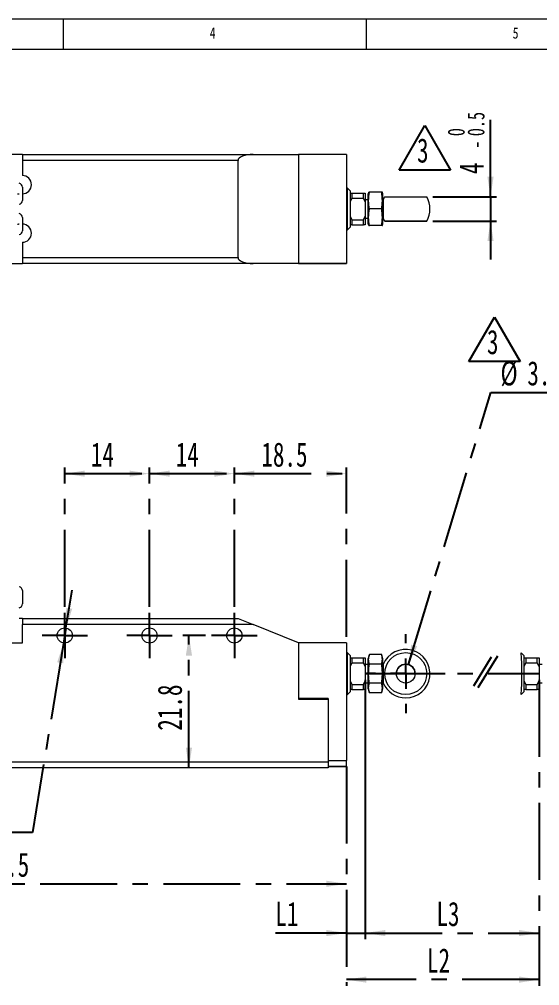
# Paper-space layout '시트2-ENG' of a CAD drawing. Header units: millimetres. Extents: x 5 to 415, y 5 to 292.
# Drawn here: x 152.7 to 238.6, y 132.7 to 292 of the extents above; entities that cross this region are included whole.
import ezdxf

# ---------------------------------------------------------------- set-up
doc = ezdxf.new("R2010")
doc.units = ezdxf.units.MM
doc.linetypes.add('CENTERX2', pattern=[20.32, 12.7, -2.54, 2.54, -2.54])
doc.layers.add('CENTER_LINE', color=7, linetype='CENTERX2')
doc.layers.add('DIMENSION', color=7, linetype='Continuous')
doc.styles.add('SLDTEXTSTYLE0', font='TXT', dxfattribs={"width": 0.7})
doc.styles.add('SLDTEXTSTYLE3', font='TXT', dxfattribs={"width": 0.75})
doc.dimstyles.new('SLDDIMSTYLE0', dxfattribs={"dimtxt": 4, "dimasz": 3.302, "dimexe": 0, "dimexo": 0.0625, "dimgap": 1, "dimtad": 1, "dimrnd": 1e-09, "dimzin": 12, "dimdsep": 46, "dimtxsty": 'SLDTEXTSTYLE0', "dimsah": 1, "dimcen": 0.09, "dimadec": 0, "dimazin": 3, "dimtfac": 1, "dimtofl": 0, "dimtmove": 0, "dimatfit": 3, "dimfxl": 1, "dimfrac": 2, "dimtolj": 1, "dimtzin": 12, "dimarcsym": 0})
doc.dimstyles.new('SLDDIMSTYLE1', dxfattribs={"dimtxt": 4, "dimasz": 3.302, "dimexe": 0, "dimexo": 0.0625, "dimgap": 1, "dimtad": 1, "dimrnd": 1e-09, "dimzin": 12, "dimdsep": 46, "dimtxsty": 'SLDTEXTSTYLE0', "dimsah": 1, "dimcen": 0.09, "dimadec": 0, "dimazin": 3, "dimtfac": 1, "dimtmove": 0, "dimatfit": 0, "dimfxl": 1, "dimfrac": 2, "dimtolj": 1, "dimtzin": 12, "dimarcsym": 0})
doc.dimstyles.new('SLDDIMSTYLE5', dxfattribs={"dimtxt": 4, "dimasz": 3.302, "dimexe": 0, "dimexo": 0.0625, "dimgap": 1, "dimtad": 0, "dimtih": 1, "dimtoh": 1, "dimrnd": 1e-09, "dimzin": 12, "dimdsep": 46, "dimtxsty": 'SLDTEXTSTYLE0', "dimsah": 1, "dimcen": 0, "dimadec": 0, "dimazin": 3, "dimtfac": 1, "dimtmove": 0, "dimatfit": 3, "dimfxl": 1, "dimfrac": 2, "dimtolj": 1, "dimtzin": 12, "dimarcsym": 0})
doc.dimstyles.new('SLDDIMSTYLE8', dxfattribs={"dimtxt": 4, "dimasz": 3.302, "dimexe": 0, "dimexo": 0.0625, "dimgap": 1, "dimtad": 0, "dimtih": 1, "dimtoh": 1, "dimrnd": 1e-09, "dimzin": 12, "dimdsep": 46, "dimtxsty": 'SLDTEXTSTYLE0', "dimsah": 1, "dimcen": 0, "dimadec": 0, "dimazin": 3, "dimtol": 1, "dimtp": 0.1, "dimtm": 0.1, "dimtfac": 1, "dimtofl": 0, "dimtmove": 0, "dimatfit": 3, "dimfxl": 1, "dimfrac": 2, "dimtolj": 1, "dimarcsym": 0})
doc.dimstyles.new('SLDDIMSTYLE9', dxfattribs={"dimtxt": 4, "dimasz": 3.302, "dimexe": 0, "dimexo": 0.0625, "dimgap": 1, "dimtad": 1, "dimrnd": 1e-09, "dimzin": 12, "dimdsep": 46, "dimtxsty": 'SLDTEXTSTYLE0', "dimsah": 1, "dimcen": 0.09, "dimadec": 0, "dimazin": 3, "dimtol": 1, "dimtm": 0.5, "dimtfac": 1, "dimtmove": 0, "dimatfit": 0, "dimfxl": 1, "dimfrac": 2, "dimtolj": 1, "dimarcsym": 0})

# ---------------------------------------------------------------- blocks, each defined once
blk = doc.blocks.new('_D_32')
at = {"layer": 'CENTER_LINE'}
for p, q in [((209.82, 183.11), (209.82, 140.34)), ((238.53, 183.11), (238.53, 140.34)), ((209.82, 141.34), (238.53, 141.34))]:
    blk.add_line(p, q, dxfattribs=at)
for points in [[(209.82, 141.34), (213.12, 140.83), (213.12, 141.84)], [(238.53, 141.34), (235.23, 141.84), (235.23, 140.83)]]:
    blk.add_solid(points, dxfattribs=at)
at = {"layer": 'CENTER_LINE', "insert": (221.57, 146.49), "char_height": 4, "attachment_point": 1, "style": 'SLDTEXTSTYLE0'}
blk.add_mtext('L3', dxfattribs=at)
blk = doc.blocks.new('_D_33')
at = {"layer": 'CENTER_LINE'}
for p, q in [((238.53, 183.11), (238.53, 132.66)), ((206.72, 168.8), (206.72, 132.66)), ((238.53, 133.66), (206.72, 133.66))]:
    blk.add_line(p, q, dxfattribs=at)
for points in [[(206.72, 133.66), (210.02, 133.15), (210.02, 134.17)], [(238.53, 133.66), (235.23, 134.17), (235.23, 133.15)]]:
    blk.add_solid(points, dxfattribs=at)
at = {"layer": 'CENTER_LINE', "insert": (220.02, 138.82), "char_height": 4, "attachment_point": 1, "style": 'SLDTEXTSTYLE0'}
blk.add_mtext('L2', dxfattribs=at)
blk = doc.blocks.new('_D_38')
at = {"layer": 'CENTER_LINE'}
for p, q in [((95.22, 179), (95.22, 148.46)), ((206.72, 168.8), (206.72, 148.46)), ((95.22, 149.46), (206.72, 149.46))]:
    blk.add_line(p, q, dxfattribs=at)
for points in [[(95.22, 149.46), (98.52, 148.95), (98.52, 149.97)], [(206.72, 149.46), (203.42, 149.97), (203.42, 148.95)]]:
    blk.add_solid(points, dxfattribs=at)
at = {"layer": 'CENTER_LINE', "insert": (144.84, 154.62), "char_height": 4, "attachment_point": 1, "style": 'SLDTEXTSTYLE0'}
blk.add_mtext('111.5', dxfattribs=at)
blk = doc.blocks.new('_D_39')
at = {"layer": 'CENTER_LINE'}
for p, q in [((209.82, 180.51), (209.82, 140.34)), ((206.72, 168.8), (206.72, 140.34)), ((206.72, 141.34), (194.99, 141.34)), ((206.72, 141.34), (209.82, 141.34)), ((209.82, 141.34), (216.17, 141.34))]:
    blk.add_line(p, q, dxfattribs=at)
for points in [[(206.72, 141.34), (203.42, 141.84), (203.42, 140.83)], [(209.82, 141.34), (213.12, 140.83), (213.12, 141.84)]]:
    blk.add_solid(points, dxfattribs=at)
at = {"layer": 'CENTER_LINE', "insert": (194.99, 146.49), "char_height": 4, "attachment_point": 1, "style": 'SLDTEXTSTYLE0'}
blk.add_mtext('L1', dxfattribs=at)
blk = doc.blocks.new('_D_45')
at = {"layer": 'CENTER_LINE'}
for p, q in [((183.47, 190.39), (179.72, 190.39)), ((180.72, 168.59), (180.72, 190.39))]:
    blk.add_line(p, q, dxfattribs=at)
for points in [[(180.72, 190.39), (180.21, 187.09), (181.23, 187.09)], [(180.72, 168.59), (181.23, 171.9), (180.21, 171.9)]]:
    blk.add_solid(points, dxfattribs=at)
at = {"layer": 'CENTER_LINE', "insert": (175.56, 174.7), "char_height": 4, "attachment_point": 1, "rotation": 90, "style": 'SLDTEXTSTYLE0'}
blk.add_mtext('21.8', dxfattribs=at)
blk = doc.blocks.new('_D_46')
at = {"layer": 'CENTER_LINE'}
for p, q in [((174.22, 195.14), (174.22, 218.09)), ((174.22, 217.09), (188.22, 217.09)), ((188.22, 195.14), (188.22, 218.09))]:
    blk.add_line(p, q, dxfattribs=at)
for points in [[(174.22, 217.09), (177.52, 216.58), (177.52, 217.59)], [(188.22, 217.09), (184.92, 217.59), (184.92, 216.58)]]:
    blk.add_solid(points, dxfattribs=at)
at = {"layer": 'CENTER_LINE', "insert": (178.54, 222.24), "char_height": 4, "attachment_point": 1, "style": 'SLDTEXTSTYLE0'}
blk.add_mtext('14', dxfattribs=at)
blk = doc.blocks.new('_D_47')
at = {"layer": 'CENTER_LINE'}
for p, q in [((160.22, 195.14), (160.22, 218.09)), ((160.22, 217.09), (174.22, 217.09)), ((174.22, 195.14), (174.22, 218.09))]:
    blk.add_line(p, q, dxfattribs=at)
for points in [[(160.22, 217.09), (163.52, 216.58), (163.52, 217.59)], [(174.22, 217.09), (170.92, 217.59), (170.92, 216.58)]]:
    blk.add_solid(points, dxfattribs=at)
at = {"layer": 'CENTER_LINE', "insert": (164.54, 222.24), "char_height": 4, "attachment_point": 1, "style": 'SLDTEXTSTYLE0'}
blk.add_mtext('14', dxfattribs=at)
blk = doc.blocks.new('_D_48')
at = {"layer": 'CENTER_LINE'}
for p, q in [((188.22, 195.14), (188.22, 218.09)), ((188.22, 217.09), (206.72, 217.09)), ((206.72, 190.2), (206.72, 218.09))]:
    blk.add_line(p, q, dxfattribs=at)
for points in [[(188.22, 217.09), (191.52, 216.58), (191.52, 217.59)], [(206.72, 217.09), (203.42, 217.59), (203.42, 216.58)]]:
    blk.add_solid(points, dxfattribs=at)
at = {"layer": 'CENTER_LINE', "insert": (192.68, 222.24), "char_height": 4, "attachment_point": 1, "style": 'SLDTEXTSTYLE0'}
blk.add_mtext('18.5', dxfattribs=at)
blk = doc.blocks.new('_D_49')
at = {"layer": 'CENTER_LINE'}
for p, q in [((160.42, 191.63), (161.45, 197.89)), ((160.42, 191.63), (160.02, 189.16)), ((160.02, 189.16), (154.89, 157.91)), ((154.89, 157.91), (104.23, 157.91))]:
    blk.add_line(p, q, dxfattribs=at)
for points in [[(160.42, 191.63), (161.46, 194.8), (160.46, 194.97)], [(160.02, 189.16), (158.98, 185.98), (159.98, 185.82)]]:
    blk.add_solid(points, dxfattribs=at)
at = {"layer": 'CENTER_LINE', "char_height": 4, "attachment_point": 1, "style": 'SLDTEXTSTYLE0'}
for s, insert in [('3-M3X0.5P TAP HOLE', (104.23, 167.73)), ('DEPTH 8.5', (116.85, 163.07))]:
    blk.add_mtext(s, dxfattribs=dict(at, insert=insert))
blk = doc.blocks.new('_D_50')
at = {"layer": 'CENTER_LINE'}
for p, q in [((216.95, 185.6), (230.57, 230.49)), ((230.57, 230.49), (266.59, 230.49))]:
    blk.add_line(p, q, dxfattribs=at)
blk.add_solid([(216.95, 185.6), (218.4, 188.61), (217.42, 188.9)], dxfattribs=at)
at = {"layer": 'CENTER_LINE', "attachment_point": 1, "style": 'SLDTEXTSTYLE0'}
for s, insert, char_height in [('%%c', (232.15, 235.64), 4), ('3.1', (236.58, 235.64), 4), ('±0.1', (245.04, 234.3), 2.8), ('HOLE', (254.1, 235.64), 4)]:
    blk.add_mtext(s, dxfattribs=dict(at, insert=insert, char_height=char_height))
blk = doc.blocks.new('SW_CENTERMARKSYMBOL_12')
at = {"layer": 'CENTER_LINE', "color": 0}
for p, q in [((0, 2.5), (0, 3.75)), ((0, 0), (0, 2.5)), ((-2.5, 0), (-3.75, 0)), ((0, 0), (-2.5, 0)), ((0, 0), (0, -2.5)), ((0, 0), (2.5, 0)), ((2.5, 0), (3.75, 0)), ((0, -2.5), (0, -3.75))]:
    blk.add_line(p, q, dxfattribs=at)
blk = doc.blocks.new('SW_CENTERMARKSYMBOL_13')
at = {"layer": 'CENTER_LINE', "color": 0}
for p, q in [((0, 2.5), (0, 3.75)), ((0, 0), (0, 2.5)), ((-2.5, 0), (-3.75, 0)), ((0, 0), (-2.5, 0)), ((0, 0), (0, -2.5)), ((0, 0), (2.5, 0)), ((2.5, 0), (3.75, 0)), ((0, -2.5), (0, -3.75))]:
    blk.add_line(p, q, dxfattribs=at)
blk = doc.blocks.new('SW_CENTERMARKSYMBOL_14')
at = {"layer": 'CENTER_LINE', "color": 0}
for p, q in [((0, 2.5), (0, 3.75)), ((0, 0), (0, 2.5)), ((-2.5, 0), (-3.75, 0)), ((0, 0), (-2.5, 0)), ((0, 0), (0, -2.5)), ((0, 0), (2.5, 0)), ((2.5, 0), (3.75, 0)), ((0, -2.5), (0, -3.75))]:
    blk.add_line(p, q, dxfattribs=at)
blk = doc.blocks.new('SW_CENTERMARKSYMBOL_15')
at = {"layer": 'CENTER_LINE', "color": 0}
for p, q in [((0, 5), (0, 6.5)), ((0, 0), (0, 2.5)), ((-5, 0), (-6.5, 0)), ((0, 0), (-2.5, 0)), ((0, 0), (0, -2.5)), ((0, 0), (2.5, 0)), ((5, 0), (6.5, 0)), ((0, -5), (0, -6.5))]:
    blk.add_line(p, q, dxfattribs=at)
blk = doc.blocks.new('_D_58')
at = {"layer": 'CENTER_LINE'}
for p, q in [((230.5, 262.73), (230.5, 277.57)), ((220.97, 262.73), (231.5, 262.73)), ((230.5, 262.73), (230.5, 258.73)), ((220.97, 258.73), (231.5, 258.73)), ((230.5, 258.73), (230.5, 252.38))]:
    blk.add_line(p, q, dxfattribs=at)
for points in [[(230.5, 262.73), (231.01, 266.03), (229.99, 266.03)], [(230.5, 258.73), (229.99, 255.43), (231.01, 255.43)]]:
    blk.add_solid(points, dxfattribs=at)
at = {"layer": 'CENTER_LINE', "attachment_point": 1, "rotation": 90, "style": 'SLDTEXTSTYLE0'}
for s, insert, char_height in [('0.5', (226.7, 272.73), 2.8), ('0', (223.43, 272.73), 2.8), ('-', (226.7, 270.69), 2.8), ('4', (225.35, 266.47), 4)]:
    blk.add_mtext(s, dxfattribs=dict(at, insert=insert, char_height=char_height))
blk = doc.blocks.new('SW_NOTE_0_17')
at = {"layer": 'CENTER_LINE', "color": 0}
for p, q in [((-2.97, -0.08), (1.27, 7.26)), ((1.27, 7.26), (5.5, -0.08)), ((5.5, -0.08), (-2.97, -0.08))]:
    blk.add_line(p, q, dxfattribs=at)
at = {"layer": 'CENTER_LINE', "color": 0, "insert": (0, 5.16), "char_height": 4, "attachment_point": 1, "style": 'SLDTEXTSTYLE0'}
blk.add_mtext('3', dxfattribs=at)
blk = doc.blocks.new('SW_NOTE_0_18')
at = {"layer": 'CENTER_LINE', "color": 0}
for p, q in [((-2.97, -0.08), (1.26, 7.25)), ((1.26, 7.25), (5.5, -0.08)), ((5.5, -0.08), (-2.97, -0.08))]:
    blk.add_line(p, q, dxfattribs=at)
at = {"layer": 'CENTER_LINE', "color": 0, "insert": (0, 5.16), "char_height": 4, "attachment_point": 1, "style": 'SLDTEXTSTYLE0'}
blk.add_mtext('3', dxfattribs=at)

psp = doc.layouts.new('시트2-ENG')

# ---------------------------------------------------------------- linework, layer by layer
at = {"color": 7, "linetype": 'Continuous', "lineweight": 18}
for p, q in [((415, 292), (5, 292)), ((160, 287), (160, 292)), ((210, 292), (210, 287)), ((410.25, 287), (10, 287)), ((153.22, 269.731), (110.02, 269.731)), ((153.22, 269.731), (191.32, 269.731)), ((153.22, 269.731), (153.22, 268.731)), ((191.32, 269.731), (198.82, 269.731)), ((206.72, 269.733), (198.82, 269.733)), ((198.82, 269.733), (198.82, 251.733)), ((198.82, 269.731), (198.82, 267.232)), ((206.72, 269.733), (206.72, 251.733)), ((188.82, 268.731), (153.22, 268.731)), ((153.22, 268.731), (153.22, 266.231)), ((188.82, 252.731), (188.82, 268.731)), ((153.22, 264.331), (153.22, 262.131)), ((206.82, 264.211), (206.72, 264.211)), ((207.32, 263.711), (206.82, 264.211)), ((206.82, 264.211), (206.82, 258.316)), ((207.32, 263.711), (207.32, 258.663)), ((207.32, 263.325), (207.621, 263.325)), ((207.621, 263.325), (207.621, 262.504)), ((207.621, 263.325), (209.52, 263.325)), ((209.52, 262.504), (209.52, 263.325)), ((209.52, 263.325), (209.82, 263.325)), ((209.82, 263.325), (209.82, 261.893)), ((210.387, 263.481), (210.32, 263.231)), ((210.32, 258.231), (210.32, 263.231)), ((212.539, 263.481), (210.501, 263.481)), ((212.72, 263.231), (212.653, 263.481)), ((212.72, 258.231), (212.72, 263.231)), ((207.621, 262.504), (207.32, 261.89)), ((207.621, 262.504), (209.52, 262.504)), ((209.82, 261.893), (209.52, 262.504)), ((210.32, 262.231), (209.82, 262.231)), ((209.82, 261.893), (209.82, 259.558)), ((212.795, 262.231), (212.72, 262.231)), ((212.795, 262.231), (212.795, 260.732)), ((212.539, 260.731), (210.501, 260.731)), ((212.795, 260.732), (212.795, 259.231)), ((153.22, 259.331), (153.22, 257.131)), ((206.82, 258.316), (206.82, 257.251)), ((207.32, 259.558), (207.62, 258.947)), ((207.32, 258.663), (207.32, 257.751)), ((207.62, 258.947), (209.52, 258.947)), ((207.62, 258.947), (207.62, 258.125)), ((209.52, 258.947), (209.82, 259.558)), ((209.52, 258.125), (209.52, 258.947)), ((209.82, 259.558), (209.82, 258.125)), ((209.82, 259.231), (210.32, 259.231)), ((210.32, 258.231), (210.387, 257.981)), ((212.653, 257.981), (212.72, 258.231)), ((212.72, 259.231), (212.795, 259.231)), ((206.72, 257.251), (206.82, 257.251)), ((206.82, 257.251), (207.32, 257.751)), ((207.62, 258.125), (207.32, 258.125)), ((207.62, 258.125), (209.52, 258.125)), ((209.82, 258.125), (209.52, 258.125)), ((212.539, 257.981), (210.501, 257.981)), ((153.22, 255.231), (153.22, 252.731)), ((153.22, 252.731), (188.82, 252.731)), ((153.22, 252.731), (153.22, 251.731)), ((110.02, 251.731), (153.22, 251.731)), ((191.32, 251.731), (153.22, 251.731)), ((198.82, 251.731), (191.32, 251.731)), ((198.82, 251.733), (198.82, 251.731)), ((206.72, 251.733), (198.82, 251.733)), ((198.82, 251.731), (198.82, 251.73)), ((198.82, 251.73), (203.72, 251.73)), ((203.72, 251.73), (203.72, 251.726)), ((203.72, 251.726), (206.72, 251.726)), ((206.72, 251.733), (206.72, 251.726)), ((153.22, 197.796), (153.22, 196.696)), ((153.22, 196.696), (153.22, 195.596)), ((153.22, 193.194), (152.72, 193.194)), ((153.22, 193.194), (188.82, 193.194)), ((153.22, 193.194), (153.22, 192.194)), ((188.82, 193.194), (191.32, 192.194)), ((191.32, 192.194), (153.22, 192.194)), ((153.22, 189.194), (153.22, 192.194)), ((198.82, 189.194), (191.32, 192.194)), ((110.02, 189.194), (153.22, 189.194)), ((198.82, 189.199), (198.82, 189.194)), ((206.72, 189.199), (198.82, 189.199)), ((198.82, 189.194), (198.82, 185.196)), ((206.72, 189.199), (206.72, 169.799)), ((206.82, 187.594), (206.72, 187.594)), ((207.32, 187.094), (206.82, 187.594)), ((206.82, 187.594), (206.82, 186.619)), ((206.82, 186.619), (206.82, 180.634)), ((207.32, 187.094), (207.32, 186.259)), ((207.32, 186.714), (207.62, 186.714)), ((207.62, 186.714), (207.62, 185.892)), ((207.62, 186.714), (209.52, 186.714)), ((209.52, 185.892), (209.52, 186.714)), ((209.52, 186.714), (209.82, 186.714)), ((209.82, 186.714), (209.82, 185.281)), ((210.501, 187.289), (210.32, 186.614)), ((210.32, 184.114), (210.32, 186.614)), ((212.539, 187.289), (210.501, 187.289)), ((212.72, 186.614), (212.539, 187.289)), ((212.72, 184.114), (212.72, 186.614)), ((236.027, 187.094), (235.587, 187.534)), ((236.027, 187.094), (236.027, 186.259)), ((236.027, 186.714), (236.327, 186.714)), ((236.327, 186.714), (236.327, 185.892)), ((236.327, 186.714), (238.227, 186.714)), ((238.227, 185.892), (238.227, 186.714)), ((238.227, 186.714), (238.527, 186.714)), ((238.527, 186.714), (238.527, 185.281)), ((198.82, 185.196), (198.82, 180.029)), ((207.32, 186.259), (207.32, 181.134)), ((207.62, 185.892), (207.32, 185.281)), ((207.62, 185.892), (209.52, 185.892)), ((209.82, 185.281), (209.52, 185.892)), ((210.32, 185.614), (209.82, 185.614)), ((209.82, 185.281), (209.82, 182.946)), ((212.539, 185.701), (210.501, 185.701)), ((212.795, 185.614), (212.72, 185.614)), ((212.795, 185.614), (212.795, 182.614)), ((236.027, 186.259), (236.027, 181.134)), ((236.327, 185.892), (236.027, 185.281)), ((236.327, 185.892), (238.227, 185.892)), ((238.527, 185.281), (238.227, 185.892)), ((239.027, 185.614), (238.527, 185.614)), ((238.527, 185.281), (238.527, 182.946)), ((210.32, 181.614), (210.32, 184.114)), ((212.72, 181.614), (212.72, 184.114)), ((207.32, 182.946), (207.62, 182.335)), ((207.62, 182.335), (209.52, 182.335)), ((207.62, 182.335), (207.62, 181.514)), ((209.52, 182.335), (209.82, 182.946)), ((209.52, 181.514), (209.52, 182.335)), ((209.82, 182.946), (209.82, 181.514)), ((209.82, 182.614), (210.32, 182.614)), ((212.539, 182.526), (210.501, 182.526)), ((212.72, 182.614), (212.795, 182.614)), ((236.027, 182.946), (236.327, 182.335)), ((236.327, 182.335), (238.227, 182.335)), ((236.327, 182.335), (236.327, 181.514)), ((238.227, 182.335), (238.527, 182.946)), ((238.227, 181.514), (238.227, 182.335)), ((238.527, 182.946), (238.527, 181.514)), ((238.527, 182.614), (239.027, 182.614)), ((206.72, 180.634), (206.82, 180.634)), ((206.82, 180.634), (207.32, 181.134)), ((207.62, 181.514), (207.32, 181.514)), ((207.62, 181.514), (209.52, 181.514)), ((209.82, 181.514), (209.52, 181.514)), ((210.32, 181.614), (210.501, 180.938)), ((212.539, 180.938), (210.501, 180.938)), ((212.539, 180.938), (212.72, 181.614)), ((235.577, 180.683), (236.027, 181.134)), ((236.327, 181.514), (236.027, 181.514)), ((236.327, 181.514), (238.227, 181.514)), ((238.527, 181.514), (238.227, 181.514)), ((198.82, 180.029), (198.82, 179.894)), ((198.82, 180.029), (203.72, 180.029)), ((203.72, 180.023), (198.82, 180.023)), ((198.82, 179.894), (203.72, 179.894)), ((203.72, 180.029), (203.72, 169.799)), ((110.02, 169.594), (203.72, 169.594)), ((203.72, 169.799), (206.72, 169.799)), ((203.72, 169.799), (203.72, 169.696)), ((203.72, 169.696), (203.72, 169.594)), ((203.72, 169.594), (203.72, 168.594)), ((206.72, 168.798), (206.72, 169.799)), ((203.72, 168.594), (110.02, 168.594)), ((206.72, 168.798), (203.72, 168.798)), ((203.72, 168.793), (206.72, 168.793)), ((206.72, 168.798), (206.72, 168.793))]:
    psp.add_line(p, q, dxfattribs=at)
at = {"color": 7, "linetype": 'Continuous', "lineweight": 18, "flags": 128}
for points in [[(213.039, 262.731), (213.089, 262.731), (213.237, 262.732), (213.479, 262.732), (213.808, 262.732), (214.214, 262.732), (214.687, 262.732), (215.211, 262.732), (215.773, 262.732), (216.356, 262.732), (216.943, 262.732), (217.517, 262.732), (218.062, 262.732), (218.563, 262.732), (219.004, 262.732), (219.373, 262.732), (219.659, 262.732), (219.855, 262.732), (219.954, 262.731), (219.967, 262.731)], [(219.967, 258.731), (219.917, 258.731), (219.769, 258.732), (219.527, 258.732), (219.198, 258.732), (218.791, 258.732), (218.319, 258.732), (217.794, 258.732), (217.233, 258.732), (216.65, 258.732), (216.063, 258.732), (215.488, 258.732), (214.943, 258.732), (214.443, 258.732), (214.002, 258.732), (213.633, 258.732), (213.346, 258.732), (213.151, 258.732), (213.051, 258.731), (213.051, 258.731), (213.151, 258.731), (213.346, 258.731), (213.633, 258.731), (214.002, 258.73), (214.443, 258.73), (214.943, 258.73), (215.488, 258.73), (216.063, 258.73), (216.65, 258.73), (217.233, 258.73), (217.794, 258.73), (218.319, 258.73), (218.791, 258.73), (219.198, 258.731), (219.527, 258.731), (219.769, 258.731), (219.917, 258.731), (219.967, 258.731)], [(218.053, 258.731), (218, 258.731), (217.845, 258.731), (217.599, 258.731), (217.278, 258.731), (216.904, 258.731), (216.503, 258.731), (216.102, 258.731), (215.728, 258.731), (215.407, 258.731), (215.16, 258.731), (215.006, 258.731), (214.953, 258.731), (215.006, 258.731), (215.16, 258.732), (215.407, 258.732), (215.728, 258.732), (216.102, 258.732), (216.503, 258.732), (216.904, 258.732), (217.278, 258.732), (217.599, 258.732), (217.845, 258.732), (218, 258.731), (218.053, 258.731)]]:
    psp.add_lwpolyline(points, dxfattribs=at)
at = {"color": 7, "linetype": 'Continuous', "lineweight": 18}
for centre, radius in [((160.22, 190.394), 1.25), ((174.22, 190.394), 1.25), ((188.22, 190.394), 1.25), ((216.503, 184.114), 3.464), ((216.503, 184.114), 1.55)]:
    psp.add_circle(centre, radius, dxfattribs=at)
for centre, radius, start, end in [((153.22, 264.731), 1.5, 270, 90), ((152.57, 264.331), 0.65, 0, 76.65764), ((152.57, 262.131), 0.65, 283.34236, 0), ((216.503, 260.731), 4, 150, 157.97569), ((216.503, 260.731), 4, 330, 30), ((152.57, 259.331), 0.65, 0, 76.65764), ((153.22, 256.731), 1.5, 270, 90), ((216.503, 260.731), 4, 202.02431, 210), ((152.57, 257.131), 0.65, 283.34236, 0), ((152.57, 197.796), 0.65, 0, 76.65764), ((152.57, 195.596), 0.65, 283.34236, 0), ((216.503, 184.114), 4, 270, 157.97569), ((170.543, 184.203), 65.129, 356.90174, 2.93133), ((216.503, 184.113), 1.55, 0, 180), ((216.503, 184.114), 4, 202.02431, 270)]:
    psp.add_arc(centre, radius, start, end, dxfattribs=at)
for centre, start_param, end_param in [((191.32, 268.731), 1.5707963, 3.1415927), ((191.32, 252.731), 3.1415927, 4.712389)]:
    psp.add_ellipse(centre, major_axis=(2.5, 0), ratio=0.4, start_param=start_param, end_param=end_param, dxfattribs=at)
for points, knots in [([(152.427, 263.212), (152.521, 263.211), (152.69, 263.21), (152.711, 263.21), (152.72, 263.21)], [0, 0, 0, 0, 0.55756799, 1, 1, 1, 1]), ([(210.501, 263.481), (210.439, 263.481), (210.366, 263.481), (210.395, 263.481), (210.399, 263.481)], [0, 0, 0, 0, 0.8668908, 1, 1, 1, 1]), ([(210.501, 260.731), (210.444, 261.185), (210.33, 262.102), (210.444, 263.019), (210.501, 263.481)], [0, 0, 0, 0, 0.4952157, 1, 1, 1, 1]), ([(212.539, 260.731), (212.596, 261.185), (212.71, 262.102), (212.596, 263.019), (212.539, 263.481)], [0, 0, 0, 0, 0.4952157, 1, 1, 1, 1]), ([(212.539, 263.481), (212.601, 263.481), (212.673, 263.481), (212.645, 263.481), (212.641, 263.481)], [0, 0, 0, 0, 0.8668908, 1, 1, 1, 1]), ([(210.501, 257.981), (210.444, 258.435), (210.33, 259.352), (210.444, 260.269), (210.501, 260.731)], [0, 0, 0, 0, 0.4952157, 1, 1, 1, 1]), ([(212.539, 257.981), (212.596, 258.435), (212.71, 259.352), (212.596, 260.269), (212.539, 260.731)], [0, 0, 0, 0, 0.4952157, 1, 1, 1, 1]), ([(152.427, 258.25), (152.521, 258.251), (152.69, 258.253), (152.711, 258.253), (152.72, 258.253)], [0, 0, 0, 0, 0.557568, 1, 1, 1, 1]), ([(210.398, 257.981), (210.394, 257.981), (210.366, 257.981), (210.438, 257.981), (210.501, 257.981)], [0, 0, 0, 0, 0.11987802, 1, 1, 1, 1]), ([(212.642, 257.981), (212.646, 257.981), (212.674, 257.981), (212.602, 257.981), (212.539, 257.981)], [0, 0, 0, 0, 0.11987802, 1, 1, 1, 1]), ([(210.501, 185.701), (210.444, 185.963), (210.33, 186.493), (210.444, 187.022), (210.501, 187.289)], [0, 0, 0, 0, 0.4952157, 1, 1, 1, 1]), ([(212.539, 185.701), (212.596, 185.963), (212.71, 186.493), (212.596, 187.022), (212.539, 187.289)], [0, 0, 0, 0, 0.4952157, 1, 1, 1, 1]), ([(210.501, 182.526), (210.484, 182.66), (210.41, 183.249), (210.351, 184.314), (210.451, 185.236), (210.501, 185.701)], [0, 0, 0, 0, 0.1269715, 0.560077, 1, 1, 1, 1]), ([(212.539, 182.526), (212.556, 182.66), (212.63, 183.249), (212.689, 184.314), (212.589, 185.236), (212.539, 185.701)], [0, 0, 0, 0, 0.1269715, 0.560077, 1, 1, 1, 1]), ([(210.501, 180.938), (210.444, 181.2), (210.33, 181.729), (210.444, 182.259), (210.501, 182.526)], [0, 0, 0, 0, 0.49521567, 1, 1, 1, 1]), ([(212.539, 180.938), (212.596, 181.2), (212.71, 181.729), (212.596, 182.259), (212.539, 182.526)], [0, 0, 0, 0, 0.4952157, 1, 1, 1, 1])]:
    psp.add_open_spline(points, degree=3, knots=knots, dxfattribs=at)
at = {"layer": 'CENTER_LINE'}
for p, q in [((209.82, 184.114), (238.527, 184.114)), ((209.82, 181.514), (209.82, 180.972)), ((238.527, 181.514), (238.527, 181.1))]:
    psp.add_line(p, q, dxfattribs=at)
at = {"layer": 'DIMENSION'}
for p, q in [((230.613, 186.836), (227.7, 182.059)), ((231.678, 186.998), (228.385, 181.798))]:
    psp.add_line(p, q, dxfattribs=at)

# ---------------------------------------------------------------- block references
at = {"layer": 'CENTER_LINE'}
for name, p in [('SW_NOTE_0_17', (218.373, 267.217)), ('SW_NOTE_0_18', (229.916, 235.636)), ('SW_CENTERMARKSYMBOL_12', (160.22, 190.394)), ('SW_CENTERMARKSYMBOL_13', (174.22, 190.394)), ('SW_CENTERMARKSYMBOL_14', (188.22, 190.394)), ('SW_CENTERMARKSYMBOL_15', (216.503, 184.114))]:
    psp.add_blockref(name, p, dxfattribs=at)

# ---------------------------------------------------------------- texts
at = {"color": 7, "linetype": 'Continuous', "lineweight": 0, "char_height": 1.852, "attachment_point": 1, "style": 'SLDTEXTSTYLE3'}
for s, insert in [('4', (184.167, 290.668)), ('5', (234.167, 290.668))]:
    psp.add_mtext(s, dxfattribs=dict(at, insert=insert))

# ---------------------------------------------------------------- dimensions: what is measured, and where the dimension line sits
at = {"layer": 'CENTER_LINE'}
for base, p1, p2, dimstyle, picture, middle in [((230.503, 258.731), (219.967, 262.731), (219.967, 258.731), 'SLDDIMSTYLE9', '_D_58', (230.503, 272.017)), ((180.719, 190.394), (203.72, 168.594), (184.47, 190.394), 'SLDDIMSTYLE0', '_D_45', (180.719, 179.494))]:
    dim = psp.add_linear_dim(base=base, p1=p1, p2=p2, angle=90, dimstyle=dimstyle, dxfattribs=at)
    dim.commit()
    dim.dimension.update_dxf_attribs({"geometry": picture, "text_midpoint": middle, "dimtype": 160})
dim = psp.add_diameter_dim_2p(p1=(216.053, 182.631), p2=(216.953, 185.598), text='<> HOLE', dimstyle='SLDDIMSTYLE8', dxfattribs=at)
dim.commit()
dim.dimension.update_dxf_attribs({"geometry": '_D_50', "text_midpoint": (249.372, 233.318), "dimtype": 163})
for base, p1, p2, dimstyle, picture, middle in [((174.22, 217.085), (160.22, 194.144), (174.22, 194.144), 'SLDDIMSTYLE0', '_D_47', (167.22, 217.085)), ((188.22, 217.085), (174.22, 194.144), (188.22, 194.144), 'SLDDIMSTYLE0', '_D_46', (181.22, 217.085)), ((206.72, 217.085), (188.22, 194.144), (206.72, 189.199), 'SLDDIMSTYLE0', '_D_48', (197.47, 217.085)), ((206.72, 133.661), (238.527, 184.114), (206.72, 169.799), 'SLDDIMSTYLE0', '_D_33', (222.624, 133.661)), ((238.527, 141.337), (209.82, 184.114), (238.527, 184.114), 'SLDDIMSTYLE0', '_D_32', (224.174, 141.337)), ((209.82, 141.337), (206.72, 169.799), (209.82, 181.514), 'SLDDIMSTYLE1', '_D_39', (197.599, 141.337)), ((206.72, 149.459), (95.22, 179.996), (206.72, 169.799), 'SLDDIMSTYLE0', '_D_38', (150.97, 149.459))]:
    dim = psp.add_linear_dim(base=base, p1=p1, p2=p2, dimstyle=dimstyle, dxfattribs=at)
    dim.commit()
    dim.dimension.update_dxf_attribs({"geometry": picture, "text_midpoint": middle, "dimtype": 160})
dim = psp.add_diameter_dim_2p(p1=(160.017, 189.16), p2=(160.423, 191.627), text='3-M3X0.5P TAP HOLE\\PDEPTH 8.5', dimstyle='SLDDIMSTYLE5', override={"dimpost": '<>'}, dxfattribs=at)
dim.commit()
dim.dimension.update_dxf_attribs({"geometry": '_D_49', "text_midpoint": (128.761, 162.571), "dimtype": 163})

doc.saveas('drawing.dxf')
